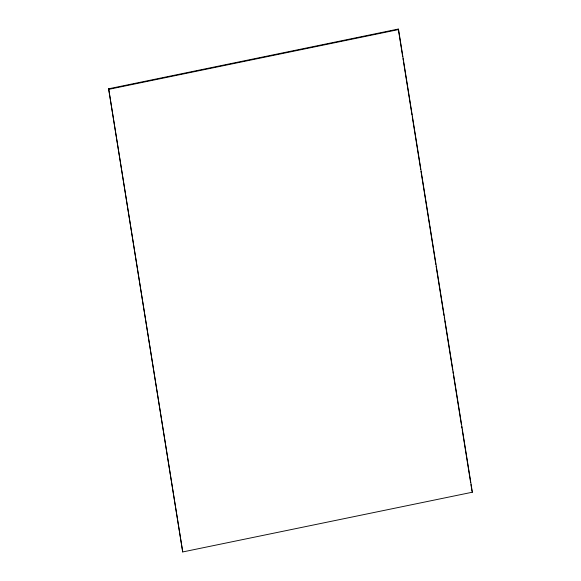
<?xml version="1.0" encoding="UTF-8"?>
<svg xmlns="http://www.w3.org/2000/svg" width="581" height="581" viewBox="0 0 581 581"><rect width="100%" height="100%" fill="white"/><g stroke="black" fill="none" stroke-linecap="round" stroke-linejoin="round"><path stroke-width="0.87" d="M108.64 88.784L398.283 29.05L398.559 29.58L472.36 492.216L182.717 551.95L108.64 88.784L182.717 551.95M108.923 89.314L398.559 29.58M472.077 491.686L472.36 492.216M398.283 29.05L402.706 56.793M402.996 58.579L403.279 60.373M403.563 62.16L411.987 114.958M412.27 116.745L420.695 169.543M420.978 171.33L429.403 224.128M429.686 225.915L435.823 264.399M436.106 266.185L443.957 315.403M444.247 317.19L444.53 318.984M444.814 320.77L452.664 369.988M452.955 371.782L453.238 373.568M453.521 375.355L461.372 424.573M461.663 426.367L461.946 428.153M462.229 429.947L470.654 482.738M470.937 484.532L471.939 490.792"/></g></svg>
